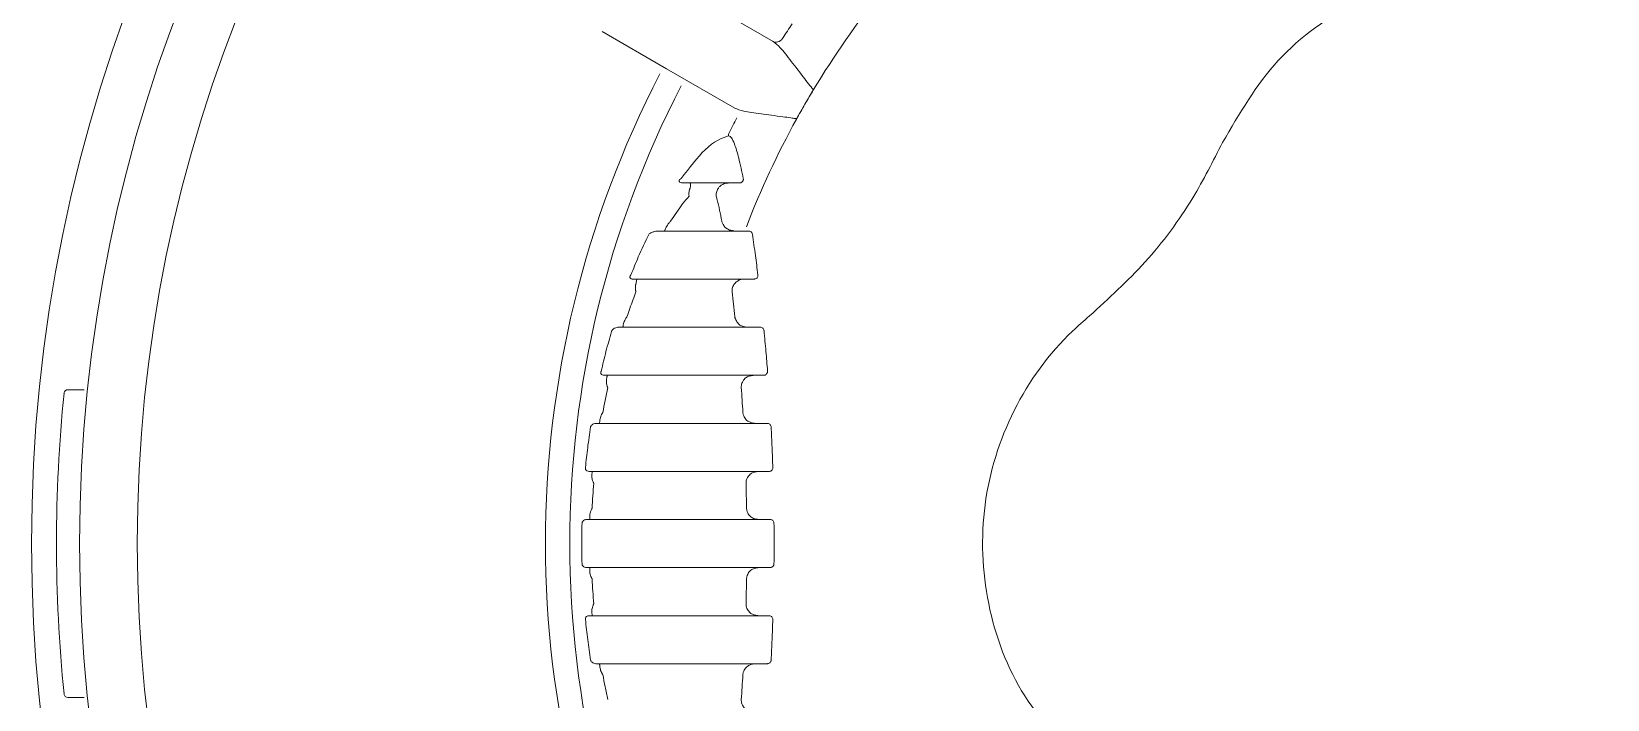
# Model space of a CAD drawing. Header units: inches. Extents: x -1 to 81, y -22 to 129.
# Drawn here: x 2.392 to 4.442, y 60.775 to 61.643 of the extents above; entities that cross this region are included whole.
import ezdxf

# ---------------------------------------------------------------- set-up
doc = ezdxf.new("R2010")
doc.units = ezdxf.units.IN
doc.header["$MEASUREMENT"] = 0
doc.layers.add('1', color=4, linetype='Continuous')

# ---------------------------------------------------------------- blocks, each defined once
blk = doc.blocks.new('FROG')
at = {"layer": '1', "color": 3, "lineweight": 5}
for p, q in [((-1.1192, 0.7039), (-1.0302, 0.6525)), ((-1.1692, 0.6173), (-1.2528, 0.6656)), ((-1.0802, 0.5659), (-1.1692, 0.6173)), ((-0.9791, 0.5883), (-0.9891, 0.571)), ((-0.9891, 0.571), (-0.9991, 0.5537)), ((-1.1387, 0.4687), (-1.088, 0.4687)), ((-1.081, 0.4062), (-1.1721, 0.4062)), ((-1.0683, 0.3437), (-1.0553, 0.3437)), ((-1.0646, 0.2812), (-1.2258, 0.2812)), ((-1.0565, 0.2187), (-1.0428, 0.2187)), ((-1.9478, 0.2), (-1.9266, 0.2)), ((-1.9266, -0.2), (-1.9478, -0.2))]:
    blk.add_line(p, q, dxfattribs=at)
at = {"layer": '1', "color": 3, "lineweight": 5, "flags": 128}
for points in [[(-1.0625, 0.4062), (-1.0627, 0.4062), (-1.0628, 0.4062), (-1.063, 0.4062), (-1.0632, 0.4062), (-1.0634, 0.4062), (-1.0636, 0.4062), (-1.0637, 0.4062), (-1.0639, 0.4062)], [(-1.2077, 0.3437), (-1.1785, 0.3437), (-1.1523, 0.3437), (-1.1293, 0.3437), (-1.1098, 0.3437), (-1.0938, 0.3437), (-1.0815, 0.3437), (-1.073, 0.3437), (-1.0683, 0.3437)], [(-1.0474, 0.2812), (-1.0495, 0.2812), (-1.0517, 0.2812), (-1.0538, 0.2812), (-1.056, 0.2812), (-1.0581, 0.2812), (-1.0603, 0.2812), (-1.0624, 0.2812), (-1.0646, 0.2812)], [(-1.2462, 0.2187), (-1.2056, 0.2187), (-1.1691, 0.2187), (-1.1372, 0.2187), (-1.1102, 0.2187), (-1.0884, 0.2187), (-1.0721, 0.2187), (-1.0614, 0.2187), (-1.0565, 0.2187)], [(-1.0543, 0.1562), (-1.0593, 0.1562), (-1.0704, 0.1562), (-1.0877, 0.1562), (-1.1109, 0.1562), (-1.1397, 0.1562), (-1.1738, 0.1562), (-1.2128, 0.1562), (-1.2562, 0.1562)], [(-1.0381, 0.1562), (-1.0401, 0.1562), (-1.0422, 0.1562), (-1.0442, 0.1562), (-1.0462, 0.1562), (-1.0483, 0.1562), (-1.0503, 0.1562), (-1.0523, 0.1562), (-1.0543, 0.1562)], [(-1.2658, 0.0937), (-1.2193, 0.0937), (-1.1775, 0.0937), (-1.1409, 0.0937), (-1.1101, 0.0937), (-1.0853, 0.0937), (-1.0669, 0.0937), (-1.0552, 0.0937), (-1.0504, 0.0937)], [(-1.0504, 0.0937), (-1.0485, 0.0937), (-1.0467, 0.0937), (-1.0449, 0.0937), (-1.0431, 0.0937), (-1.0413, 0.0937), (-1.0395, 0.0937), (-1.0377, 0.0937), (-1.0359, 0.0937)], [(-1.0496, 0.0312), (-1.0545, 0.0312), (-1.0664, 0.0312), (-1.085, 0.0312), (-1.1102, 0.0312), (-1.1417, 0.0312), (-1.179, 0.0312), (-1.2216, 0.0312), (-1.269, 0.0312)], [(-1.0343, 0.0312), (-1.0362, 0.0312), (-1.0382, 0.0312), (-1.0401, 0.0312), (-1.042, 0.0312), (-1.0439, 0.0312), (-1.0458, 0.0312), (-1.0477, 0.0312), (-1.0496, 0.0312)], [(-1.269, -0.0313), (-1.2216, -0.0313), (-1.179, -0.0313), (-1.1417, -0.0313), (-1.1102, -0.0313), (-1.085, -0.0313), (-1.0664, -0.0313), (-1.0545, -0.0313), (-1.0496, -0.0313)], [(-1.0496, -0.0313), (-1.0477, -0.0313), (-1.0458, -0.0313), (-1.0439, -0.0313), (-1.042, -0.0313), (-1.0401, -0.0313), (-1.0382, -0.0313), (-1.0362, -0.0313), (-1.0343, -0.0313)], [(-1.0504, -0.0938), (-1.0552, -0.0938), (-1.0669, -0.0938), (-1.0853, -0.0938), (-1.1101, -0.0938), (-1.1409, -0.0938), (-1.1775, -0.0938), (-1.2193, -0.0938), (-1.2658, -0.0938)], [(-1.0359, -0.0938), (-1.0377, -0.0938), (-1.0395, -0.0938), (-1.0413, -0.0938), (-1.0431, -0.0938), (-1.0449, -0.0938), (-1.0467, -0.0938), (-1.0485, -0.0938), (-1.0504, -0.0938)], [(-1.2562, -0.1563), (-1.2128, -0.1563), (-1.1738, -0.1563), (-1.1397, -0.1563), (-1.1109, -0.1563), (-1.0877, -0.1563), (-1.0704, -0.1563), (-1.0593, -0.1563), (-1.0543, -0.1563)], [(-1.0543, -0.1563), (-1.0523, -0.1563), (-1.0503, -0.1563), (-1.0483, -0.1563), (-1.0462, -0.1563), (-1.0442, -0.1563), (-1.0422, -0.1563), (-1.0401, -0.1563), (-1.0381, -0.1563)]]:
    blk.add_lwpolyline(points, dxfattribs=at)
at = {"layer": '1', "linetype": 'Continuous', "lineweight": 15}
for radius in [1.995, 1.9325, 1.8575]:
    blk.add_circle((0, 0), radius, dxfattribs=at)
at = {"layer": '1', "color": 3, "lineweight": 5}
for centre, radius, start, end in [((0, 0), 1.1421, 141.1339, 148.8898), ((-1.0266, 0.6618), 0.0099, 240.5131, 327.808), ((0, 0), 1.2115, 146.1074, 147.1841), ((0, 0), 1.3265, 152.5926, 207.4074), ((0, 0), 1.2949, 152.6358, 207.3642), ((0, 0), 1.1421, 148.8898, 150), ((0, 0), 1.2115, 152.8159, 153.8926), ((0, 0), 1.1421, 150, 151.1102), ((-1.0833, 0.531), 0.00511, 155.0351, 190.0131), ((0, 0), 1.1421, 151.1102, 158.8661), ((0, 0), 1.9625, 174.2829, 185.7171), ((-1.9478, 0.195), 0.005, 90, 174.2829), ((-1.9478, -0.195), 0.005, 185.7171, 270)]:
    blk.add_arc(centre, radius, start, end, dxfattribs=at)
for points, knots in [([(-0.4459, 0.5214), (-0.4241, 0.5588), (-0.3805, 0.6336), (-0.2726, 0.7105), (-0.1478, 0.7494), (-0.0171, 0.7442), (0.0819, 0.7065), (0.1307, 0.6703), (0.1451, 0.6596)], [0, 0, 0, 0, 0.184907, 0.369837, 0.55424, 0.738297, 0.922553, 1, 1, 1, 1]), ([(-0.9781, 0.5896), (-0.9782, 0.5898), (-0.9787, 0.5904), (-0.9802, 0.5924), (-0.9839, 0.5971), (-0.9935, 0.6095), (-1.0072, 0.6273), (-1.0207, 0.6448), (-1.0273, 0.6502), (-1.0302, 0.6525)], [0, 0, 0, 0, 0.004837, 0.021246, 0.071767, 0.176551, 0.477362, 0.772726, 1, 1, 1, 1]), ([(-1.0802, 0.5659), (-1.0767, 0.5646), (-1.0687, 0.5615), (-1.0468, 0.5586), (-1.0246, 0.5557), (-1.0091, 0.5536), (-1.0031, 0.5527), (-1.0006, 0.5524), (-0.9999, 0.5523), (-0.9997, 0.5523)], [0, 0, 0, 0, 0.227274, 0.522638, 0.823449, 0.928233, 0.978755, 0.995163, 1, 1, 1, 1]), ([(-1.0883, 0.5301), (-1.0977, 0.5268), (-1.1145, 0.5208), (-1.1392, 0.4887), (-1.15, 0.4745)], [0, 0, 0, 0, 0.560332, 1, 1, 1, 1]), ([(-1.0692, 0.4745), (-1.0712, 0.4837), (-1.0747, 0.5006), (-1.08, 0.5185), (-1.0846, 0.5285), (-1.0871, 0.5295), (-1.0883, 0.5301)], [0, 0, 0, 0, 0.34174, 0.631604, 0.815634, 1, 1, 1, 1]), ([(-0.619, 0.2958), (-0.5941, 0.3184), (-0.5437, 0.3644), (-0.4862, 0.4419), (-0.4582, 0.4971), (-0.4459, 0.5214)], [0, 0, 0, 0, 0.352133, 0.714485, 1, 1, 1, 1]), ([(-1.1471, 0.4687), (-1.148, 0.4688), (-1.1497, 0.4689), (-1.1516, 0.4694), (-1.1526, 0.4703), (-1.1528, 0.4708), (-1.1528, 0.4712), (-1.1528, 0.4715), (-1.1527, 0.4718), (-1.1525, 0.4721), (-1.1524, 0.4724), (-1.152, 0.4729), (-1.1512, 0.4737), (-1.1505, 0.4742), (-1.15, 0.4745)], [0, 0, 0, 0, 0.304694, 0.597553, 0.685254, 0.736132, 0.754751, 0.766196, 0.779358, 0.793045, 0.80569, 0.820187, 0.874933, 1, 1, 1, 1]), ([(-1.0746, 0.4687), (-1.0739, 0.4688), (-1.0728, 0.4689), (-1.0713, 0.4696), (-1.0704, 0.4703), (-1.0699, 0.4711), (-1.0695, 0.4716), (-1.0693, 0.4724), (-1.0691, 0.4734), (-1.0692, 0.4741), (-1.0692, 0.4745)], [0, 0, 0, 0, 0.295559, 0.468434, 0.606587, 0.632237, 0.730366, 0.771998, 0.859385, 1, 1, 1, 1]), ([(-1.1398, 0.4515), (-1.1426, 0.4483), (-1.1502, 0.4394), (-1.1584, 0.427), (-1.1637, 0.4191)], [0, 0, 0, 0, 0.3618605, 1, 1, 1, 1]), ([(-1.1392, 0.4598), (-1.1396, 0.4581), (-1.1403, 0.4555), (-1.14, 0.4527), (-1.1398, 0.4516), (-1.1398, 0.4515)], [0, 0, 0, 0, 0.6010427, 0.9674392, 1, 1, 1, 1]), ([(-1.1387, 0.4687), (-1.1382, 0.4685), (-1.1376, 0.4681), (-1.1378, 0.4652), (-1.138, 0.4638), (-1.1384, 0.4624), (-1.1388, 0.4609), (-1.1391, 0.4602), (-1.1392, 0.4598)], [0, 0, 0, 0, 0.62644, 0.744307, 0.828141, 0.921804, 0.962288, 1, 1, 1, 1]), ([(-1.1045, 0.4515), (-1.1045, 0.4515), (-1.1045, 0.4517), (-1.1045, 0.4521), (-1.1046, 0.4528), (-1.1045, 0.4543), (-1.1041, 0.4574), (-1.1029, 0.4599), (-1.1021, 0.4615)], [0, 0, 0, 0, 0.015545, 0.055943, 0.114096, 0.233965, 0.489695, 1, 1, 1, 1]), ([(-1.0973, 0.4191), (-1.0982, 0.4239), (-1.1, 0.4335), (-1.1025, 0.4443), (-1.104, 0.4499), (-1.1045, 0.4515)], [0, 0, 0, 0, 0.420021, 0.836554, 1, 1, 1, 1]), ([(-1.1021, 0.4615), (-1.1014, 0.4624), (-1.0996, 0.4647), (-1.0953, 0.4675), (-1.0912, 0.4687), (-1.0885, 0.4687), (-1.088, 0.4687)], [0, 0, 0, 0, 0.194273, 0.47568, 0.90861, 1, 1, 1, 1]), ([(-1.1696, 0.4112), (-1.1705, 0.409), (-1.1717, 0.4065), (-1.172, 0.4063), (-1.1721, 0.4062)], [0, 0, 0, 0, 0.825034, 1, 1, 1, 1]), ([(-1.1637, 0.4191), (-1.1637, 0.4191), (-1.1638, 0.419), (-1.164, 0.4188), (-1.1642, 0.4186), (-1.1648, 0.4179), (-1.1671, 0.4154), (-1.1685, 0.4131), (-1.1696, 0.4112)], [0, 0, 0, 0, 0.009697, 0.029483, 0.083864, 0.092499, 0.26606, 1, 1, 1, 1]), ([(-1.0872, 0.4075), (-1.0889, 0.4084), (-1.0924, 0.4103), (-1.095, 0.4138), (-1.0964, 0.4164), (-1.0969, 0.4178), (-1.0971, 0.4186), (-1.0972, 0.419), (-1.0973, 0.4191), (-1.0973, 0.4191)], [0, 0, 0, 0, 0.332298, 0.671382, 0.812033, 0.930044, 0.973406, 0.991877, 1, 1, 1, 1]), ([(-1.1922, 0.4019), (-1.1968, 0.3923), (-1.2048, 0.3754), (-1.2122, 0.3571), (-1.2154, 0.3493)], [0, 0, 0, 0, 0.5726948, 1, 1, 1, 1]), ([(-1.1805, 0.4062), (-1.1822, 0.4061), (-1.185, 0.4058), (-1.189, 0.4043), (-1.1912, 0.4027), (-1.1922, 0.4019)], [0, 0, 0, 0, 0.47502, 0.772177, 1, 1, 1, 1]), ([(-1.0625, 0.4062), (-1.0619, 0.4062), (-1.0606, 0.4061), (-1.059, 0.4051), (-1.0577, 0.4037), (-1.0574, 0.4025), (-1.0573, 0.4019)], [0, 0, 0, 0, 0.262971, 0.523837, 0.773366, 1, 1, 1, 1]), ([(-1.0502, 0.3493), (-1.0513, 0.3577), (-1.0535, 0.3753), (-1.056, 0.3928), (-1.0573, 0.4019)], [0, 0, 0, 0, 0.4787278, 1, 1, 1, 1]), ([(-1.2154, 0.3493), (-1.2155, 0.3491), (-1.2159, 0.3487), (-1.2163, 0.348), (-1.2166, 0.3473), (-1.2167, 0.3468), (-1.2167, 0.3464), (-1.2166, 0.3456), (-1.216, 0.3448), (-1.2146, 0.3439), (-1.2133, 0.3438), (-1.2124, 0.3437)], [0, 0, 0, 0, 0.067786, 0.136986, 0.166253, 0.202694, 0.230364, 0.273069, 0.419118, 0.58725, 1, 1, 1, 1]), ([(-1.0502, 0.3493), (-1.0502, 0.3488), (-1.0502, 0.3477), (-1.0508, 0.3462), (-1.0518, 0.3449), (-1.0533, 0.3441), (-1.0545, 0.3438), (-1.0551, 0.3438), (-1.0553, 0.3437)], [0, 0, 0, 0, 0.179454, 0.357644, 0.539441, 0.733845, 0.946289, 1, 1, 1, 1]), ([(-1.2093, 0.3364), (-1.2095, 0.3347), (-1.2098, 0.3323), (-1.2094, 0.3294), (-1.2091, 0.3282), (-1.2089, 0.3276), (-1.2089, 0.3273), (-1.2088, 0.3272), (-1.2088, 0.3271), (-1.2088, 0.3271)], [0, 0, 0, 0, 0.577471, 0.802521, 0.906331, 0.955427, 0.980575, 0.983706, 1, 1, 1, 1]), ([(-1.2077, 0.3437), (-1.2077, 0.3435), (-1.2078, 0.3431), (-1.2084, 0.3401), (-1.2089, 0.338), (-1.2092, 0.3367), (-1.2093, 0.3364)], [0, 0, 0, 0, 0.512369, 0.752148, 0.947489, 1, 1, 1, 1]), ([(-1.0839, 0.3271), (-1.0839, 0.3271), (-1.0839, 0.3273), (-1.0839, 0.3276), (-1.0839, 0.3283), (-1.0839, 0.3291), (-1.0836, 0.3316), (-1.0825, 0.3353), (-1.0793, 0.3397), (-1.0763, 0.3415), (-1.0749, 0.3423)], [0, 0, 0, 0, 0.007633, 0.021857, 0.052622, 0.12771, 0.169808, 0.477558, 0.757749, 1, 1, 1, 1]), ([(-1.0749, 0.3423), (-1.0732, 0.3429), (-1.0711, 0.3437), (-1.0688, 0.3437), (-1.0683, 0.3437)], [0, 0, 0, 0, 0.784639, 1, 1, 1, 1]), ([(-1.2088, 0.3271), (-1.2101, 0.3236), (-1.2142, 0.3131), (-1.218, 0.3021), (-1.2205, 0.2948)], [0, 0, 0, 0, 0.332589, 1, 1, 1, 1]), ([(-1.0802, 0.2948), (-1.0808, 0.3003), (-1.082, 0.3111), (-1.0833, 0.3218), (-1.0839, 0.3271)], [0, 0, 0, 0, 0.509951, 1, 1, 1, 1]), ([(-1.2205, 0.2948), (-1.2205, 0.2947), (-1.2206, 0.2946), (-1.2207, 0.2944), (-1.2212, 0.2937), (-1.2219, 0.2927), (-1.2237, 0.2898), (-1.2244, 0.2876), (-1.225, 0.2859)], [0, 0, 0, 0, 0.011064, 0.029247, 0.078573, 0.213438, 0.372329, 1, 1, 1, 1]), ([(-1.068, 0.2816), (-1.0695, 0.2821), (-1.0729, 0.2832), (-1.077, 0.2869), (-1.079, 0.2905), (-1.0798, 0.293), (-1.08, 0.2938), (-1.0801, 0.2944), (-1.0802, 0.2946), (-1.0802, 0.2947), (-1.0802, 0.2948)], [0, 0, 0, 0, 0.2278908, 0.5081103, 0.839179, 0.8950917, 0.9585973, 0.9835495, 0.9927928, 1, 1, 1, 1]), ([(-0.619, -0.2958), (-0.6495, -0.265), (-0.7105, -0.2035), (-0.7569, -0.0794), (-0.7621, 0.0512), (-0.7233, 0.1761), (-0.666, 0.2549), (-0.6264, 0.2894), (-0.619, 0.2958)], [0, 0, 0, 0, 0.1916878, 0.3833997, 0.5745646, 0.7653715, 0.956385, 1, 1, 1, 1]), ([(-1.2403, 0.2767), (-1.2404, 0.2763), (-1.243, 0.2674), (-1.2479, 0.25), (-1.252, 0.2326), (-1.2541, 0.2241)], [0, 0, 0, 0, 0.023441, 0.520828, 1, 1, 1, 1]), ([(-1.2403, 0.2767), (-1.2399, 0.2772), (-1.2387, 0.2787), (-1.2364, 0.2801), (-1.2339, 0.2811), (-1.2321, 0.2812), (-1.2315, 0.2812)], [0, 0, 0, 0, 0.1447437, 0.3782428, 0.7616853, 1, 1, 1, 1]), ([(-1.225, 0.2859), (-1.2252, 0.2847), (-1.2255, 0.2828), (-1.2258, 0.2815), (-1.2258, 0.2813), (-1.2258, 0.2812)], [0, 0, 0, 0, 0.45093, 0.68803, 1, 1, 1, 1]), ([(-1.0423, 0.2767), (-1.0423, 0.2768), (-1.0423, 0.2775), (-1.0428, 0.2788), (-1.044, 0.2801), (-1.0456, 0.2811), (-1.0468, 0.2812), (-1.0474, 0.2812)], [0, 0, 0, 0, 0.0400664, 0.2597841, 0.4984827, 0.7478881, 1, 1, 1, 1]), ([(-1.0377, 0.2241), (-1.0384, 0.2327), (-1.0398, 0.2502), (-1.0414, 0.2677), (-1.0423, 0.2767)], [0, 0, 0, 0, 0.485827, 1, 1, 1, 1]), ([(-1.2503, 0.2187), (-1.2512, 0.2188), (-1.2525, 0.2189), (-1.2539, 0.22), (-1.2544, 0.2209), (-1.2546, 0.2217), (-1.2546, 0.2223), (-1.2545, 0.2229), (-1.2543, 0.2235), (-1.2542, 0.2239), (-1.2541, 0.2241)], [0, 0, 0, 0, 0.4187617, 0.6152643, 0.7533616, 0.8189054, 0.8477045, 0.9059224, 0.9367842, 1, 1, 1, 1]), ([(-1.2471, 0.2126), (-1.2472, 0.2109), (-1.2473, 0.2084), (-1.2465, 0.2053), (-1.246, 0.2038), (-1.2458, 0.2032), (-1.2457, 0.2029), (-1.2457, 0.2028), (-1.2456, 0.2027)], [0, 0, 0, 0, 0.5304209, 0.8027698, 0.9144248, 0.9626555, 0.9861068, 1, 1, 1, 1]), ([(-1.2462, 0.2187), (-1.2462, 0.2185), (-1.2463, 0.2183), (-1.2466, 0.2164), (-1.2468, 0.2148), (-1.2471, 0.213), (-1.2471, 0.2126)], [0, 0, 0, 0, 0.451807, 0.56957, 0.892087, 1, 1, 1, 1]), ([(-1.0719, 0.2027), (-1.0719, 0.2028), (-1.0719, 0.2029), (-1.0719, 0.2033), (-1.0719, 0.2041), (-1.0718, 0.205), (-1.0714, 0.2075), (-1.0701, 0.2111), (-1.0666, 0.2154), (-1.0636, 0.2169), (-1.0621, 0.2177)], [0, 0, 0, 0, 0.007446, 0.024858, 0.06048, 0.148946, 0.169659, 0.495163, 0.766714, 1, 1, 1, 1]), ([(-1.0428, 0.2187), (-1.0422, 0.2188), (-1.041, 0.2189), (-1.0396, 0.2198), (-1.0384, 0.221), (-1.0377, 0.2225), (-1.0377, 0.2236), (-1.0377, 0.2241)], [0, 0, 0, 0, 0.232134, 0.436961, 0.628874, 0.814865, 1, 1, 1, 1]), ([(-1.2456, 0.2027), (-1.2468, 0.1972), (-1.249, 0.1865), (-1.251, 0.1756), (-1.252, 0.1704)], [0, 0, 0, 0, 0.5177675, 1, 1, 1, 1]), ([(-1.0697, 0.1704), (-1.0701, 0.1758), (-1.0708, 0.1866), (-1.0715, 0.1974), (-1.0719, 0.2027)], [0, 0, 0, 0, 0.506006, 1, 1, 1, 1]), ([(-1.252, 0.1704), (-1.252, 0.1703), (-1.2521, 0.1702), (-1.2524, 0.1697), (-1.2531, 0.1685), (-1.2548, 0.1653), (-1.2554, 0.1627), (-1.2558, 0.1609)], [0, 0, 0, 0, 0.011521, 0.052687, 0.136863, 0.36761, 1, 1, 1, 1]), ([(-1.0581, 0.1567), (-1.0596, 0.1573), (-1.0628, 0.1584), (-1.0669, 0.1622), (-1.0687, 0.1657), (-1.0694, 0.1683), (-1.0696, 0.1691), (-1.0697, 0.1699), (-1.0697, 0.1702), (-1.0697, 0.1703), (-1.0697, 0.1704)], [0, 0, 0, 0, 0.224645, 0.495094, 0.835876, 0.860745, 0.944888, 0.977938, 0.992808, 1, 1, 1, 1]), ([(-1.2679, 0.1515), (-1.2692, 0.1426), (-1.2718, 0.1252), (-1.2736, 0.1075), (-1.2745, 0.0989)], [0, 0, 0, 0, 0.510622, 1, 1, 1, 1]), ([(-1.2679, 0.1515), (-1.2678, 0.1519), (-1.2676, 0.1524), (-1.2669, 0.1534), (-1.2658, 0.1546), (-1.2636, 0.1559), (-1.2619, 0.1561), (-1.2609, 0.1562)], [0, 0, 0, 0, 0.0895922, 0.1233174, 0.2998941, 0.5805984, 1, 1, 1, 1]), ([(-1.2558, 0.1609), (-1.256, 0.1594), (-1.2562, 0.1567), (-1.2562, 0.1564), (-1.2562, 0.1562)], [0, 0, 0, 0, 0.5683904, 1, 1, 1, 1]), ([(-1.0331, 0.1515), (-1.0331, 0.1517), (-1.0331, 0.1525), (-1.0337, 0.1538), (-1.0348, 0.1552), (-1.0364, 0.1561), (-1.0375, 0.1562), (-1.0381, 0.1562)], [0, 0, 0, 0, 0.073773, 0.28687, 0.516161, 0.756326, 1, 1, 1, 1]), ([(-1.0308, 0.0989), (-1.0311, 0.1076), (-1.0318, 0.1251), (-1.0326, 0.1426), (-1.0331, 0.1515)], [0, 0, 0, 0, 0.492917, 1, 1, 1, 1]), ([(-1.2698, 0.0937), (-1.2707, 0.0938), (-1.272, 0.094), (-1.2735, 0.095), (-1.2742, 0.0961), (-1.2745, 0.097), (-1.2746, 0.0976), (-1.2746, 0.0982), (-1.2745, 0.0987), (-1.2745, 0.0989), (-1.2745, 0.0989)], [0, 0, 0, 0, 0.394975, 0.626742, 0.783149, 0.854406, 0.892434, 0.952556, 0.993547, 1, 1, 1, 1]), ([(-1.2658, 0.0937), (-1.2658, 0.0935), (-1.2658, 0.0933), (-1.266, 0.0914), (-1.2661, 0.0897), (-1.2662, 0.0884)], [0, 0, 0, 0, 0.493978, 0.577794, 1, 1, 1, 1]), ([(-1.2662, 0.0884), (-1.2661, 0.0867), (-1.266, 0.0842), (-1.2649, 0.081), (-1.2643, 0.0794), (-1.264, 0.0788), (-1.2639, 0.0785), (-1.2638, 0.0784), (-1.2638, 0.0784)], [0, 0, 0, 0, 0.525942, 0.813042, 0.922914, 0.967992, 0.987341, 1, 1, 1, 1]), ([(-1.0657, 0.0784), (-1.0657, 0.0784), (-1.0657, 0.0786), (-1.0657, 0.0789), (-1.0656, 0.0798), (-1.0655, 0.0807), (-1.065, 0.0833), (-1.0635, 0.0868), (-1.0598, 0.0909), (-1.0567, 0.0923), (-1.0552, 0.0929)], [0, 0, 0, 0, 0.007306, 0.02587, 0.063559, 0.1584, 0.168364, 0.505454, 0.772446, 1, 1, 1, 1]), ([(-1.0359, 0.0937), (-1.0354, 0.0938), (-1.0343, 0.0939), (-1.0329, 0.0946), (-1.0317, 0.0958), (-1.0309, 0.0973), (-1.0309, 0.0984), (-1.0308, 0.0989)], [0, 0, 0, 0, 0.200279, 0.4148, 0.61609, 0.809394, 1, 1, 1, 1]), ([(-1.2638, 0.0784), (-1.2642, 0.0729), (-1.265, 0.0621), (-1.2656, 0.0513), (-1.2658, 0.046)], [0, 0, 0, 0, 0.506821, 1, 1, 1, 1]), ([(-1.065, 0.046), (-1.0651, 0.0514), (-1.0653, 0.0622), (-1.0655, 0.073), (-1.0657, 0.0784)], [0, 0, 0, 0, 0.5020085, 1, 1, 1, 1]), ([(-1.2658, 0.046), (-1.2658, 0.046), (-1.2659, 0.0459), (-1.266, 0.0456), (-1.2664, 0.045), (-1.2672, 0.0434), (-1.2685, 0.0401), (-1.2688, 0.0377), (-1.269, 0.0361)], [0, 0, 0, 0, 0.0119508, 0.0292402, 0.0731251, 0.1843194, 0.4918602, 1, 1, 1, 1]), ([(-1.0539, 0.0319), (-1.0554, 0.0324), (-1.0586, 0.0337), (-1.0625, 0.0376), (-1.0641, 0.0411), (-1.0647, 0.0438), (-1.0649, 0.0446), (-1.0649, 0.0455), (-1.065, 0.0458), (-1.065, 0.046), (-1.065, 0.046)], [0, 0, 0, 0, 0.224674, 0.491133, 0.833514, 0.844232, 0.938018, 0.974988, 0.992769, 1, 1, 1, 1]), ([(-1.279, 0.0263), (-1.2792, 0.0175), (-1.2795, 0), (-1.2792, -0.0175), (-1.279, -0.0263)], [0, 0, 0, 0, 0.500627, 1, 1, 1, 1]), ([(-1.279, 0.0263), (-1.279, 0.0266), (-1.2789, 0.0271), (-1.2786, 0.0279), (-1.278, 0.0291), (-1.2767, 0.0303), (-1.275, 0.0311), (-1.2738, 0.0312), (-1.2732, 0.0312)], [0, 0, 0, 0, 0.065695, 0.107777, 0.230146, 0.43261, 0.742568, 1, 1, 1, 1]), ([(-1.269, 0.0361), (-1.269, 0.0348), (-1.269, 0.032), (-1.269, 0.0315), (-1.269, 0.0312)], [0, 0, 0, 0, 0.442973, 1, 1, 1, 1]), ([(-1.0293, 0.0263), (-1.0293, 0.0266), (-1.0294, 0.0274), (-1.0299, 0.0288), (-1.0311, 0.0302), (-1.0326, 0.0311), (-1.0337, 0.0312), (-1.0343, 0.0312)], [0, 0, 0, 0, 0.1035299, 0.3097443, 0.5306025, 0.7630784, 1, 1, 1, 1]), ([(-1.0293, -0.0263), (-1.0292, -0.0175), (-1.0291, 0), (-1.0292, 0.0175), (-1.0293, 0.0263)], [0, 0, 0, 0, 0.5, 1, 1, 1, 1]), ([(-1.2732, -0.0313), (-1.2741, -0.0312), (-1.2755, -0.031), (-1.2773, -0.0299), (-1.2783, -0.0287), (-1.2787, -0.0277), (-1.2789, -0.027), (-1.279, -0.0266), (-1.279, -0.0263)], [0, 0, 0, 0, 0.391571, 0.648181, 0.817621, 0.899957, 0.934165, 1, 1, 1, 1]), ([(-1.269, -0.0313), (-1.269, -0.0315), (-1.269, -0.0318), (-1.269, -0.0336), (-1.269, -0.035), (-1.269, -0.0361)], [0, 0, 0, 0, 0.512984, 0.610792, 1, 1, 1, 1]), ([(-1.269, -0.0361), (-1.2688, -0.0378), (-1.2685, -0.0403), (-1.2671, -0.0436), (-1.2663, -0.0451), (-1.266, -0.0456), (-1.2659, -0.0459), (-1.2658, -0.046), (-1.2658, -0.046)], [0, 0, 0, 0, 0.544951, 0.827779, 0.931592, 0.972639, 0.988044, 1, 1, 1, 1]), ([(-1.065, -0.046), (-1.065, -0.046), (-1.065, -0.0458), (-1.0649, -0.0455), (-1.0649, -0.0446), (-1.0647, -0.0438), (-1.0641, -0.0411), (-1.0625, -0.0376), (-1.0586, -0.0337), (-1.0554, -0.0324), (-1.0539, -0.0319)], [0, 0, 0, 0, 0.007232, 0.025014, 0.061981, 0.155769, 0.166488, 0.508868, 0.775327, 1, 1, 1, 1]), ([(-1.0343, -0.0313), (-1.0339, -0.0312), (-1.033, -0.0312), (-1.0315, -0.0305), (-1.0303, -0.0294), (-1.0295, -0.028), (-1.0294, -0.0268), (-1.0293, -0.0263)], [0, 0, 0, 0, 0.168533, 0.392708, 0.603301, 0.803874, 1, 1, 1, 1]), ([(-1.2658, -0.046), (-1.2656, -0.0514), (-1.265, -0.0622), (-1.2642, -0.0729), (-1.2638, -0.0784)], [0, 0, 0, 0, 0.4958076, 1, 1, 1, 1]), ([(-1.0657, -0.0784), (-1.0655, -0.073), (-1.0653, -0.0622), (-1.0651, -0.0514), (-1.065, -0.046)], [0, 0, 0, 0, 0.497992, 1, 1, 1, 1]), ([(-1.2638, -0.0784), (-1.2638, -0.0784), (-1.2639, -0.0785), (-1.264, -0.0788), (-1.2642, -0.0793), (-1.2648, -0.0808), (-1.266, -0.0841), (-1.2661, -0.0866), (-1.2662, -0.0884)], [0, 0, 0, 0, 0.012662, 0.030168, 0.072648, 0.176036, 0.443331, 1, 1, 1, 1]), ([(-1.0552, -0.0929), (-1.0567, -0.0923), (-1.0598, -0.0909), (-1.0635, -0.0868), (-1.065, -0.0833), (-1.0655, -0.0807), (-1.0656, -0.0798), (-1.0657, -0.0789), (-1.0657, -0.0786), (-1.0657, -0.0784), (-1.0657, -0.0784)], [0, 0, 0, 0, 0.227552, 0.494546, 0.831634, 0.841601, 0.936441, 0.97413, 0.992693, 1, 1, 1, 1]), ([(-1.2745, -0.0989), (-1.2745, -0.0987), (-1.2746, -0.0982), (-1.2746, -0.0975), (-1.2745, -0.097), (-1.2742, -0.0961), (-1.2736, -0.0951), (-1.2721, -0.0941), (-1.2708, -0.0938), (-1.2699, -0.0938), (-1.2698, -0.0938)], [0, 0, 0, 0, 0.059752, 0.097656, 0.174116, 0.201755, 0.35401, 0.593719, 0.95746, 1, 1, 1, 1]), ([(-1.2745, -0.0989), (-1.2736, -0.1076), (-1.2718, -0.1252), (-1.2692, -0.1426), (-1.2679, -0.1515)], [0, 0, 0, 0, 0.490869, 1, 1, 1, 1]), ([(-1.2662, -0.0884), (-1.2661, -0.0898), (-1.2659, -0.0925), (-1.2658, -0.0936), (-1.2658, -0.0937), (-1.2658, -0.0938)], [0, 0, 0, 0, 0.436987, 0.872345, 1, 1, 1, 1]), ([(-1.0308, -0.0989), (-1.0308, -0.0985), (-1.0309, -0.0976), (-1.0314, -0.0961), (-1.0326, -0.0948), (-1.0341, -0.0939), (-1.0353, -0.0938), (-1.0359, -0.0938)], [0, 0, 0, 0, 0.130358, 0.329387, 0.542405, 0.768395, 1, 1, 1, 1]), ([(-1.0331, -0.1515), (-1.0326, -0.1426), (-1.0318, -0.1251), (-1.0311, -0.1076), (-1.0308, -0.0989)], [0, 0, 0, 0, 0.507083, 1, 1, 1, 1]), ([(-1.2609, -0.1563), (-1.2619, -0.1561), (-1.2635, -0.156), (-1.2656, -0.1547), (-1.267, -0.1534), (-1.2677, -0.1522), (-1.2679, -0.1516), (-1.2679, -0.1515)], [0, 0, 0, 0, 0.404821, 0.682834, 0.858376, 0.974422, 1, 1, 1, 1]), ([(-1.2562, -0.1563), (-1.2562, -0.1565), (-1.2562, -0.1568), (-1.256, -0.1586), (-1.2559, -0.1599), (-1.2558, -0.1609)], [0, 0, 0, 0, 0.503202, 0.660926, 1, 1, 1, 1]), ([(-1.2558, -0.1609), (-1.2554, -0.1626), (-1.2549, -0.1652), (-1.2532, -0.1683), (-1.2524, -0.1697), (-1.2521, -0.1702), (-1.252, -0.1703), (-1.252, -0.1704)], [0, 0, 0, 0, 0.600722, 0.85241, 0.94324, 0.988484, 1, 1, 1, 1]), ([(-1.0697, -0.1704), (-1.0697, -0.1703), (-1.0697, -0.1702), (-1.0697, -0.1699), (-1.0696, -0.1691), (-1.0694, -0.1683), (-1.0687, -0.1657), (-1.0669, -0.1622), (-1.0628, -0.1584), (-1.0596, -0.1573), (-1.0581, -0.1567)], [0, 0, 0, 0, 0.007194, 0.022061, 0.055115, 0.139257, 0.164125, 0.504906, 0.775355, 1, 1, 1, 1]), ([(-1.0381, -0.1563), (-1.0378, -0.1562), (-1.0369, -0.1562), (-1.0355, -0.1557), (-1.0342, -0.1546), (-1.0333, -0.1532), (-1.0331, -0.1521), (-1.0331, -0.1515)], [0, 0, 0, 0, 0.135652, 0.369951, 0.590201, 0.798201, 1, 1, 1, 1]), ([(-1.252, -0.1704), (-1.251, -0.1757), (-1.249, -0.1865), (-1.2468, -0.1972), (-1.2456, -0.2027)], [0, 0, 0, 0, 0.486072, 1, 1, 1, 1]), ([(-1.0719, -0.2027), (-1.0715, -0.1974), (-1.0708, -0.1866), (-1.0701, -0.1758), (-1.0697, -0.1704)], [0, 0, 0, 0, 0.493995, 1, 1, 1, 1]), ([(-1.0621, -0.2177), (-1.0636, -0.2169), (-1.0666, -0.2154), (-1.0701, -0.2111), (-1.0714, -0.2075), (-1.0718, -0.205), (-1.0719, -0.2041), (-1.0719, -0.2033), (-1.0719, -0.2029), (-1.0719, -0.2028), (-1.0719, -0.2027)], [0, 0, 0, 0, 0.233284, 0.504838, 0.830341, 0.851053, 0.93952, 0.975141, 0.992554, 1, 1, 1, 1])]:
    blk.add_open_spline(points, degree=3, knots=knots, dxfattribs=at)
for points in [[(-0.9781, 0.5896), (-0.9791, 0.5883)], [(-0.9778, 0.5901), (-0.9781, 0.5896)], [(-0.9991, 0.5537), (-0.9997, 0.5523)], [(-0.9997, 0.5523), (-0.9999, 0.5518)], [(-1.1471, 0.4687), (-1.1387, 0.4687)], [(-1.088, 0.4687), (-1.0746, 0.4687)], [(-1.1721, 0.4062), (-1.1805, 0.4062)], [(-1.081, 0.4062), (-1.0872, 0.4075)], [(-1.0639, 0.4062), (-1.081, 0.4062)], [(-1.2124, 0.3437), (-1.2077, 0.3437)], [(-1.2258, 0.2812), (-1.2315, 0.2812)], [(-1.0646, 0.2812), (-1.068, 0.2816)], [(-1.2503, 0.2187), (-1.2462, 0.2187)], [(-1.0621, 0.2177), (-1.0565, 0.2187)], [(-1.2562, 0.1562), (-1.2609, 0.1562)], [(-1.0543, 0.1562), (-1.0581, 0.1567)], [(-1.2698, 0.0937), (-1.2658, 0.0937)], [(-1.0552, 0.0929), (-1.0504, 0.0937)], [(-1.269, 0.0312), (-1.2732, 0.0312)], [(-1.0496, 0.0312), (-1.0539, 0.0319)], [(-1.2732, -0.0313), (-1.269, -0.0313)], [(-1.0539, -0.0319), (-1.0496, -0.0313)], [(-1.2658, -0.0938), (-1.2698, -0.0938)], [(-1.0504, -0.0938), (-1.0552, -0.0929)], [(-1.2609, -0.1563), (-1.2562, -0.1563)], [(-1.0581, -0.1567), (-1.0543, -0.1563)]]:
    blk.add_open_spline(points, degree=1, dxfattribs=at)
blk = doc.blocks.new('19 HS Propel')
at = {"layer": '1', "color": 3}
blk.add_arc((0.2408, 52.5976), 8.6377, 15.05862, 59.93119, dxfattribs=at)
at = {"layer": '1'}
blk.add_blockref('FROG', (5.2296, 55.0221), dxfattribs=at)

msp = doc.modelspace()

# ---------------------------------------------------------------- block references
msp.add_blockref('19 HS Propel', (-0.8428, 5.9556))

doc.saveas('drawing.dxf')
